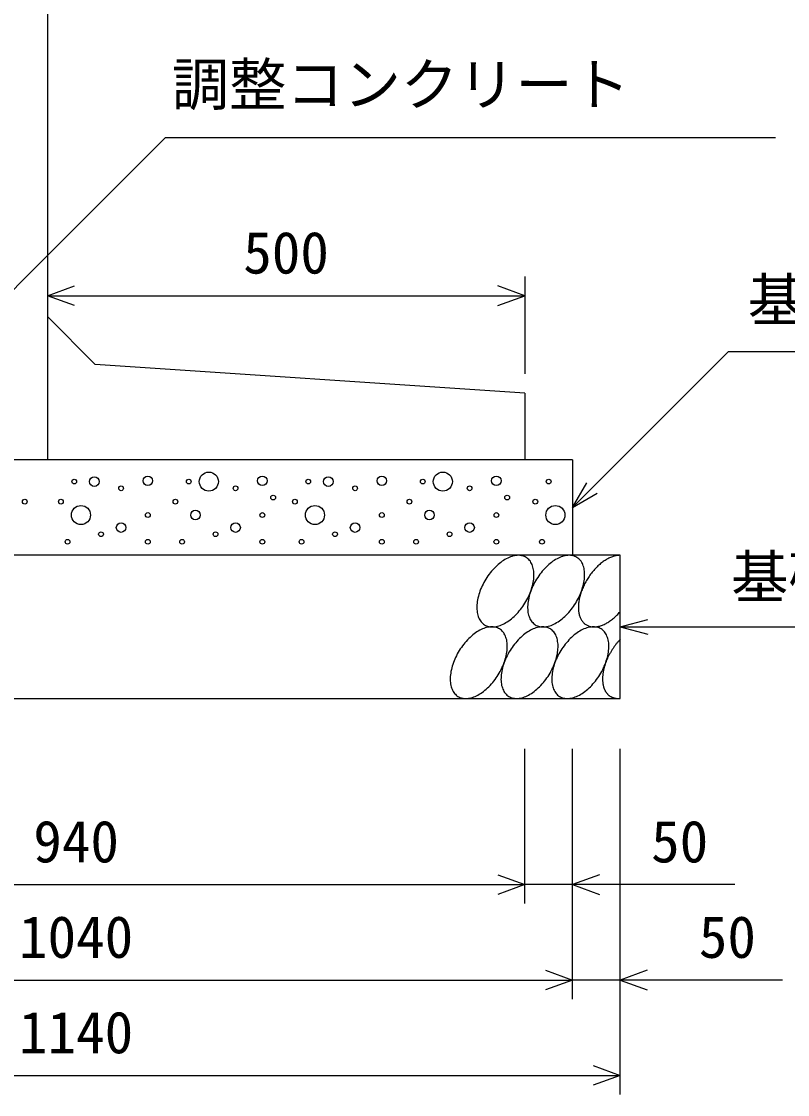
# Model space of a CAD drawing. Units: millimetres, scale not verified. Extents: x -16800 to 16800, y -5940 to 5940.
# Drawn here: x 12043 to 12845, y 2084 to 3208 of the extents above; entities that cross this region are included whole.
import ezdxf
from ezdxf.enums import TextEntityAlignment as Align

# ---------------------------------------------------------------- set-up
doc = ezdxf.new("R2010")
doc.units = ezdxf.units.MM
doc.header["$LTSCALE"] = 20
for name, color, linetype, lineweight in [('0-0_DIM', 7, 'Continuous', 25), ('0-2_HATCH', 6, 'Continuous', 25), ('0-5_OUTLINE', 3, 'Continuous', 25)]:
    doc.layers.add(name, color=color, linetype=linetype, lineweight=lineweight)
doc.styles.add('ＭＳ ゴシック', font='')
doc.styles.get('ＭＳ ゴシック').set_extended_font_data('MS Gothic')

msp = doc.modelspace()

# ---------------------------------------------------------------- linework, layer by layer
at = {"layer": '0-0_DIM'}
for p, q in [((12570, 2940.58), (12570, 2838.62)), ((12070, 2920.58), (12570, 2920.58)), ((12783.65, 2862.27), (12620, 2698.62)), ((12783.65, 2862.27), (13430.53, 2862.27)), ((12620, 2698.62), (12635, 2724.6)), ((12620, 2698.62), (12645.98, 2713.62)), ((12670, 2573.62), (12698.98, 2581.39)), ((12670, 2573.62), (13103.31, 2573.62)), ((12670, 2573.62), (12698.98, 2565.86)), ((12570, 2283.61), (12570, 2445.95)), ((12620, 2183.61), (12620, 2445.95)), ((12670, 2083.61), (12670, 2445.95)), ((11630, 2303.61), (12570, 2303.61)), ((12790, 2303.61), (12570, 2303.61)), ((11580, 2203.61), (12620, 2203.61)), ((12840, 2203.61), (12620, 2203.61)), ((11530, 2103.61), (12670, 2103.61))]:
    msp.add_line(p, q, dxfattribs=at)
for points in [[(11880.74, 2773.62), (12193.43, 3086.32), (12832.64, 3086.32)], [(12098.19, 2910.32), (12070, 2920.58), (12098.19, 2930.84)], [(12541.81, 2910.32), (12570, 2920.58), (12541.81, 2930.84)], [(12541.81, 2313.87), (12570, 2303.61), (12541.81, 2293.34)], [(12648.19, 2313.87), (12620, 2303.61), (12648.19, 2293.34)], [(12591.81, 2213.87), (12620, 2203.61), (12591.81, 2193.34)], [(12698.19, 2213.87), (12670, 2203.61), (12698.19, 2193.34)], [(12641.81, 2113.87), (12670, 2103.61), (12641.81, 2093.34)]]:
    msp.add_lwpolyline(points, dxfattribs=at)
at = {"layer": '0-2_HATCH'}
for points in [[(12571.5, 2646.4), (12570.5, 2646.98), (12569.4, 2647.47), (12568.3, 2647.88), (12567.1, 2648.19), (12565.9, 2648.42), (12564.7, 2648.55), (12563.4, 2648.6), (12562.1, 2648.55), (12560.7, 2648.42), (12559.3, 2648.19), (12557.9, 2647.88), (12556.5, 2647.47), (12555.1, 2646.98), (12553.6, 2646.41), (12552.2, 2645.74), (12550.7, 2645), (12549.2, 2644.17), (12547.8, 2643.26), (12546.3, 2642.28), (12544.8, 2641.22), (12543.4, 2640.09), (12542, 2638.88), (12540.6, 2637.61), (12539.2, 2636.28), (12537.8, 2634.89), (12536.5, 2633.44), (12535.2, 2631.93), (12533.9, 2630.38), (12532.7, 2628.78), (12531.5, 2627.13), (12530.4, 2625.45), (12529.3, 2623.73), (12528.2, 2621.98), (12527.2, 2620.21), (12526.3, 2618.41), (12525.4, 2616.6), (12524.6, 2614.77), (12523.8, 2612.94), (12523.1, 2611.1)], [(12578.9, 2634.89), (12578.6, 2636.28), (12578.2, 2637.61), (12577.7, 2638.88), (12577.2, 2640.08), (12576.5, 2641.22), (12575.9, 2642.28), (12575.1, 2643.26), (12574.3, 2644.17), (12573.4, 2645), (12572.5, 2645.74), (12571.5, 2646.4)], [(12624.7, 2646.4), (12623.7, 2646.98), (12622.6, 2647.47), (12621.5, 2647.88), (12620.3, 2648.19), (12619.1, 2648.42), (12617.9, 2648.55), (12616.6, 2648.6), (12615.3, 2648.55), (12613.9, 2648.42), (12612.5, 2648.19), (12611.1, 2647.88), (12609.7, 2647.47), (12608.3, 2646.98), (12606.8, 2646.41), (12605.4, 2645.74), (12603.9, 2645), (12602.4, 2644.17), (12601, 2643.26), (12599.5, 2642.28), (12598, 2641.22), (12596.6, 2640.09), (12595.2, 2638.88), (12593.8, 2637.61), (12592.4, 2636.28), (12591, 2634.89), (12589.7, 2633.44), (12588.4, 2631.93), (12587.1, 2630.38), (12585.9, 2628.78), (12584.7, 2627.13), (12583.6, 2625.45), (12582.5, 2623.73), (12581.4, 2621.98), (12580.4, 2620.21), (12579.5, 2618.41), (12578.6, 2616.6), (12577.8, 2614.77), (12577, 2612.94), (12576.3, 2611.1)], [(12632.2, 2634.89), (12631.8, 2636.28), (12631.4, 2637.61), (12630.9, 2638.88), (12630.4, 2640.08), (12629.7, 2641.22), (12629.1, 2642.28), (12628.3, 2643.26), (12627.5, 2644.17), (12626.6, 2645), (12625.7, 2645.74), (12624.7, 2646.4)], [(12670, 2648.6), (12669.1, 2648.59), (12668.3, 2648.54), (12667.4, 2648.45), (12666.5, 2648.33), (12665.6, 2648.16), (12664.7, 2647.96), (12663.8, 2647.72), (12662.8, 2647.44), (12661.9, 2647.13), (12660.9, 2646.78), (12660, 2646.39), (12659, 2645.96), (12658.1, 2645.5), (12657.1, 2645.01), (12656.2, 2644.48), (12655.2, 2643.91), (12654.2, 2643.31), (12653.3, 2642.68), (12652.3, 2642.02), (12651.4, 2641.32), (12650.4, 2640.59), (12649.5, 2639.83), (12648.6, 2639.05), (12647.7, 2638.23), (12646.7, 2637.39), (12645.8, 2636.51), (12644.9, 2635.62), (12644.1, 2634.7), (12643.2, 2633.75), (12642.3, 2632.78), (12641.5, 2631.79), (12640.7, 2630.77), (12639.8, 2629.74), (12639, 2628.69), (12638.3, 2627.61), (12637.5, 2626.53), (12636.8, 2625.42), (12636, 2624.3), (12635.3, 2623.17)], [(12545.8, 2575.79), (12547.3, 2576.45), (12548.8, 2577.2), (12550.2, 2578.02), (12551.7, 2578.93), (12553.2, 2579.92), (12554.6, 2580.98), (12556, 2582.11), (12557.5, 2583.31), (12558.9, 2584.58), (12560.3, 2585.91), (12561.6, 2587.31), (12563, 2588.76), (12564.3, 2590.26), (12565.5, 2591.82), (12566.8, 2593.42), (12567.9, 2595.06), (12569.1, 2596.74), (12570.2, 2598.46), (12571.2, 2600.21), (12572.2, 2601.98), (12573.2, 2603.78), (12574, 2605.59), (12574.9, 2607.42), (12575.6, 2609.26), (12576.3, 2611.1), (12577, 2612.94), (12577.5, 2614.77), (12578, 2616.6), (12578.5, 2618.41), (12578.8, 2620.21), (12579.1, 2621.98), (12579.4, 2623.73), (12579.5, 2625.45), (12579.6, 2627.13), (12579.6, 2628.77), (12579.6, 2630.37), (12579.4, 2631.93), (12579.2, 2633.43), (12578.9, 2634.89)], [(12599, 2575.79), (12600.5, 2576.45), (12602, 2577.2), (12603.4, 2578.02), (12604.9, 2578.93), (12606.4, 2579.92), (12607.8, 2580.98), (12609.3, 2582.11), (12610.7, 2583.31), (12612.1, 2584.58), (12613.5, 2585.91), (12614.8, 2587.31), (12616.2, 2588.76), (12617.5, 2590.26), (12618.7, 2591.82), (12620, 2593.42), (12621.1, 2595.06), (12622.3, 2596.74), (12623.4, 2598.46), (12624.4, 2600.21), (12625.4, 2601.98), (12626.4, 2603.78), (12627.2, 2605.59), (12628.1, 2607.42), (12628.8, 2609.26), (12629.5, 2611.1), (12630.2, 2612.94), (12630.7, 2614.77), (12631.3, 2616.6), (12631.7, 2618.41), (12632.1, 2620.21), (12632.4, 2621.98), (12632.6, 2623.73), (12632.7, 2625.45), (12632.8, 2627.13), (12632.8, 2628.77), (12632.8, 2630.37), (12632.6, 2631.93), (12632.4, 2633.43), (12632.2, 2634.89)], [(12635.3, 2623.17), (12634.7, 2622.03), (12634, 2620.87), (12633.4, 2619.7), (12632.8, 2618.53), (12632.2, 2617.35), (12631.6, 2616.16), (12631.1, 2614.96), (12630.6, 2613.77), (12630.1, 2612.57), (12629.6, 2611.36), (12629.2, 2610.16), (12628.8, 2608.96), (12628.4, 2607.76), (12628.1, 2606.56), (12627.8, 2605.37), (12627.5, 2604.19), (12627.2, 2603.01), (12627, 2601.84), (12626.8, 2600.68), (12626.6, 2599.53), (12626.5, 2598.39), (12626.4, 2597.26), (12626.3, 2596.15), (12626.3, 2595.06), (12626.2, 2593.98), (12626.3, 2592.92), (12626.3, 2591.88), (12626.4, 2590.85), (12626.5, 2589.85), (12626.6, 2588.87), (12626.8, 2587.91), (12627, 2586.98), (12627.2, 2586.07), (12627.5, 2585.19), (12627.8, 2584.33), (12628.1, 2583.5), (12628.4, 2582.7), (12628.8, 2581.93), (12629.2, 2581.19)], [(12523.1, 2611.1), (12522.5, 2609.26), (12521.9, 2607.42), (12521.4, 2605.6), (12521, 2603.78), (12520.6, 2601.99), (12520.3, 2600.21), (12520.1, 2598.47), (12519.9, 2596.75), (12519.8, 2595.07), (12519.8, 2593.42), (12519.9, 2591.82), (12520, 2590.26), (12520.2, 2588.76), (12520.5, 2587.31), (12520.8, 2585.91), (12521.3, 2584.58), (12521.7, 2583.31), (12522.3, 2582.11), (12522.9, 2580.98), (12523.6, 2579.92), (12524.3, 2578.93), (12525.1, 2578.03), (12526, 2577.2), (12526.9, 2576.45), (12527.9, 2575.79), (12528.9, 2575.21), (12530, 2574.72), (12531.1, 2574.32), (12532.3, 2574), (12533.5, 2573.78), (12534.8, 2573.64), (12536.1, 2573.6), (12537.4, 2573.64), (12538.7, 2573.78), (12540.1, 2574), (12541.5, 2574.32), (12542.9, 2574.72), (12544.4, 2575.21), (12545.8, 2575.79)], [(12576.3, 2611.1), (12575.7, 2609.26), (12575.1, 2607.42), (12574.6, 2605.6), (12574.2, 2603.78), (12573.8, 2601.99), (12573.5, 2600.21), (12573.3, 2598.47), (12573.1, 2596.75), (12573, 2595.07), (12573, 2593.42), (12573.1, 2591.82), (12573.2, 2590.26), (12573.4, 2588.76), (12573.7, 2587.31), (12574.1, 2585.91), (12574.5, 2584.58), (12575, 2583.31), (12575.5, 2582.11), (12576.1, 2580.98), (12576.8, 2579.92), (12577.5, 2578.93), (12578.4, 2578.03), (12579.2, 2577.2), (12580.1, 2576.45), (12581.1, 2575.79), (12582.1, 2575.21), (12583.2, 2574.72), (12584.4, 2574.32), (12585.5, 2574), (12586.7, 2573.78), (12588, 2573.64), (12589.3, 2573.6), (12590.6, 2573.64), (12592, 2573.78), (12593.3, 2574), (12594.7, 2574.32), (12596.2, 2574.72), (12597.6, 2575.21), (12599, 2575.79)], [(12660, 2580.21), (12660.9, 2580.91), (12661.9, 2581.64), (12662.8, 2582.4), (12663.8, 2583.19), (12664.7, 2584.01), (12665.6, 2584.85), (12666.5, 2585.72), (12667.4, 2586.62), (12668.3, 2587.55), (12669.1, 2588.49), (12670, 2589.46)], [(12629.2, 2581.19), (12629.6, 2580.48), (12630.1, 2579.8), (12630.6, 2579.16), (12631.1, 2578.54), (12631.6, 2577.96), (12632.2, 2577.42), (12632.8, 2576.91), (12633.4, 2576.43), (12634, 2575.99), (12634.7, 2575.58), (12635.3, 2575.22), (12636, 2574.89), (12636.8, 2574.59), (12637.5, 2574.33), (12638.3, 2574.12), (12639, 2573.94), (12639.8, 2573.79), (12640.7, 2573.69), (12641.5, 2573.62), (12642.3, 2573.6), (12643.2, 2573.61), (12644.1, 2573.66), (12644.9, 2573.75), (12645.8, 2573.88), (12646.7, 2574.04), (12647.7, 2574.24), (12648.6, 2574.49), (12649.5, 2574.77), (12650.4, 2575.08), (12651.4, 2575.44), (12652.3, 2575.83), (12653.3, 2576.25), (12654.2, 2576.72), (12655.2, 2577.21), (12656.2, 2577.75), (12657.1, 2578.31), (12658.1, 2578.91), (12659, 2579.55), (12660, 2580.21)], [(12543.7, 2571.41), (12542.6, 2571.99), (12541.5, 2572.48), (12540.4, 2572.89), (12539.2, 2573.2), (12538, 2573.43), (12536.8, 2573.56), (12535.5, 2573.61), (12534.2, 2573.56), (12532.8, 2573.43), (12531.4, 2573.2), (12530, 2572.89), (12528.6, 2572.48), (12527.2, 2571.99), (12525.7, 2571.42), (12524.3, 2570.75), (12522.8, 2570.01), (12521.3, 2569.18), (12519.9, 2568.27), (12518.4, 2567.29), (12517, 2566.23), (12515.5, 2565.1), (12514.1, 2563.89), (12512.7, 2562.62), (12511.3, 2561.29), (12509.9, 2559.9), (12508.6, 2558.45), (12507.3, 2556.94), (12506, 2555.39), (12504.8, 2553.79), (12503.6, 2552.14), (12502.5, 2550.46), (12501.4, 2548.74), (12500.3, 2546.99), (12499.3, 2545.22), (12498.4, 2543.42), (12497.5, 2541.61), (12496.7, 2539.78), (12495.9, 2537.95), (12495.2, 2536.11)], [(12551.1, 2559.89), (12550.7, 2561.29), (12550.3, 2562.62), (12549.8, 2563.89), (12549.3, 2565.09), (12548.6, 2566.23), (12548, 2567.29), (12547.2, 2568.27), (12546.4, 2569.18), (12545.5, 2570.01), (12544.6, 2570.75), (12543.7, 2571.41)], [(12596.9, 2571.41), (12595.8, 2571.99), (12594.7, 2572.48), (12593.6, 2572.89), (12592.5, 2573.2), (12591.2, 2573.43), (12590, 2573.56), (12588.7, 2573.61), (12587.4, 2573.56), (12586, 2573.43), (12584.6, 2573.2), (12583.2, 2572.89), (12581.8, 2572.48), (12580.4, 2571.99), (12578.9, 2571.42), (12577.5, 2570.75), (12576, 2570.01), (12574.5, 2569.18), (12573.1, 2568.27), (12571.6, 2567.29), (12570.2, 2566.23), (12568.7, 2565.1), (12567.3, 2563.89), (12565.9, 2562.62), (12564.5, 2561.29), (12563.1, 2559.9), (12561.8, 2558.45), (12560.5, 2556.94), (12559.2, 2555.39), (12558, 2553.79), (12556.8, 2552.14), (12555.7, 2550.46), (12554.6, 2548.74), (12553.5, 2546.99), (12552.6, 2545.22), (12551.6, 2543.42), (12550.7, 2541.61), (12549.9, 2539.78), (12549.1, 2537.95), (12548.4, 2536.11)], [(12604.3, 2559.89), (12603.9, 2561.29), (12603.5, 2562.62), (12603, 2563.89), (12602.5, 2565.09), (12601.9, 2566.23), (12601.2, 2567.29), (12600.4, 2568.27), (12599.6, 2569.18), (12598.8, 2570.01), (12597.8, 2570.75), (12596.9, 2571.41)], [(12650.1, 2571.41), (12649, 2571.99), (12648, 2572.48), (12646.8, 2572.89), (12645.7, 2573.2), (12644.4, 2573.43), (12643.2, 2573.56), (12641.9, 2573.61), (12640.6, 2573.56), (12639.2, 2573.43), (12637.9, 2573.2), (12636.5, 2572.89), (12635, 2572.48), (12633.6, 2571.99), (12632.1, 2571.42), (12630.7, 2570.75), (12629.2, 2570.01), (12627.8, 2569.18), (12626.3, 2568.27), (12624.8, 2567.29), (12623.4, 2566.23), (12621.9, 2565.1), (12620.5, 2563.89), (12619.1, 2562.62), (12617.7, 2561.29), (12616.3, 2559.9), (12615, 2558.45), (12613.7, 2556.94), (12612.5, 2555.39), (12611.2, 2553.79), (12610, 2552.14), (12608.9, 2550.46), (12607.8, 2548.74), (12606.8, 2546.99), (12605.8, 2545.22), (12604.8, 2543.42), (12603.9, 2541.61), (12603.1, 2539.78), (12602.4, 2537.95), (12601.6, 2536.11)], [(12657.5, 2559.89), (12657.1, 2561.29), (12656.7, 2562.62), (12656.2, 2563.89), (12655.7, 2565.09), (12655.1, 2566.23), (12654.4, 2567.29), (12653.6, 2568.27), (12652.8, 2569.18), (12652, 2570.01), (12651, 2570.75), (12650.1, 2571.41)], [(12517.9, 2500.8), (12519.4, 2501.46), (12520.9, 2502.21), (12522.3, 2503.03), (12523.8, 2503.94), (12525.3, 2504.93), (12526.7, 2505.99), (12528.2, 2507.12), (12529.6, 2508.32), (12531, 2509.59), (12532.4, 2510.92), (12533.7, 2512.32), (12535.1, 2513.77), (12536.4, 2515.27), (12537.6, 2516.83), (12538.9, 2518.43), (12540, 2520.07), (12541.2, 2521.75), (12542.3, 2523.47), (12543.3, 2525.22), (12544.3, 2526.99), (12545.3, 2528.79), (12546.1, 2530.6), (12547, 2532.43), (12547.7, 2534.26), (12548.4, 2536.1), (12549.1, 2537.94), (12549.6, 2539.78), (12550.2, 2541.61), (12550.6, 2543.42), (12551, 2545.22), (12551.3, 2546.99), (12551.5, 2548.74), (12551.6, 2550.46), (12551.7, 2552.14), (12551.7, 2553.78), (12551.7, 2555.38), (12551.5, 2556.94), (12551.3, 2558.44), (12551.1, 2559.89)], [(12571.2, 2500.8), (12572.6, 2501.46), (12574.1, 2502.21), (12575.5, 2503.03), (12577, 2503.94), (12578.5, 2504.93), (12579.9, 2505.99), (12581.4, 2507.12), (12582.8, 2508.32), (12584.2, 2509.59), (12585.6, 2510.92), (12586.9, 2512.32), (12588.3, 2513.77), (12589.6, 2515.27), (12590.8, 2516.83), (12592.1, 2518.43), (12593.3, 2520.07), (12594.4, 2521.75), (12595.5, 2523.47), (12596.5, 2525.22), (12597.5, 2526.99), (12598.5, 2528.79), (12599.4, 2530.6), (12600.2, 2532.43), (12600.9, 2534.26), (12601.6, 2536.1), (12602.3, 2537.94), (12602.9, 2539.78), (12603.4, 2541.61), (12603.8, 2543.42), (12604.2, 2545.22), (12604.5, 2546.99), (12604.7, 2548.74), (12604.8, 2550.46), (12604.9, 2552.14), (12604.9, 2553.78), (12604.9, 2555.38), (12604.7, 2556.94), (12604.5, 2558.44), (12604.3, 2559.89)], [(12624.4, 2500.8), (12625.8, 2501.46), (12627.3, 2502.21), (12628.8, 2503.03), (12630.2, 2503.94), (12631.7, 2504.93), (12633.1, 2505.99), (12634.6, 2507.12), (12636, 2508.32), (12637.4, 2509.59), (12638.8, 2510.92), (12640.2, 2512.32), (12641.5, 2513.77), (12642.8, 2515.27), (12644.1, 2516.83), (12645.3, 2518.43), (12646.5, 2520.07), (12647.6, 2521.75), (12648.7, 2523.47), (12649.7, 2525.22), (12650.7, 2526.99), (12651.7, 2528.79), (12652.6, 2530.6), (12653.4, 2532.43), (12654.2, 2534.26), (12654.9, 2536.1), (12655.5, 2537.94), (12656.1, 2539.78), (12656.6, 2541.61), (12657, 2543.42), (12657.4, 2545.22), (12657.7, 2546.99), (12657.9, 2548.74), (12658.1, 2550.46), (12658.1, 2552.14), (12658.2, 2553.78), (12658.1, 2555.38), (12658, 2556.94), (12657.8, 2558.44), (12657.5, 2559.89)], [(12670, 2560.36), (12669.5, 2559.83), (12669, 2559.29), (12668.5, 2558.75), (12668, 2558.19), (12667.5, 2557.63), (12667, 2557.06), (12666.5, 2556.49), (12666.1, 2555.91), (12665.6, 2555.32), (12665.1, 2554.72), (12664.7, 2554.12), (12664.2, 2553.51), (12663.8, 2552.9), (12663.3, 2552.28), (12662.9, 2551.65), (12662.5, 2551.02), (12662.1, 2550.39), (12661.6, 2549.75), (12661.2, 2549.1), (12660.8, 2548.45), (12660.4, 2547.8), (12660.1, 2547.14), (12659.7, 2546.48), (12659.3, 2545.81), (12658.9, 2545.15), (12658.6, 2544.48), (12658.2, 2543.8), (12657.9, 2543.12), (12657.5, 2542.45), (12657.2, 2541.77), (12656.9, 2541.08), (12656.6, 2540.4), (12656.3, 2539.71), (12656, 2539.02), (12655.7, 2538.34), (12655.4, 2537.65), (12655.2, 2536.96), (12654.9, 2536.27), (12654.7, 2535.58)], [(12495.2, 2536.11), (12494.6, 2534.27), (12494, 2532.43), (12493.5, 2530.61), (12493.1, 2528.79), (12492.7, 2527), (12492.4, 2525.22), (12492.2, 2523.47), (12492, 2521.76), (12491.9, 2520.07), (12491.9, 2518.43), (12492, 2516.83), (12492.1, 2515.27), (12492.3, 2513.77), (12492.6, 2512.32), (12493, 2510.92), (12493.4, 2509.59), (12493.9, 2508.32), (12494.4, 2507.12), (12495, 2505.99), (12495.7, 2504.93), (12496.5, 2503.94), (12497.3, 2503.04), (12498.1, 2502.21), (12499, 2501.46), (12500, 2500.8), (12501.1, 2500.22), (12502.1, 2499.73), (12503.3, 2499.33), (12504.4, 2499.01), (12505.6, 2498.79), (12506.9, 2498.65), (12508.2, 2498.61), (12509.5, 2498.65), (12510.9, 2498.79), (12512.2, 2499.01), (12513.6, 2499.33), (12515.1, 2499.73), (12516.5, 2500.22), (12517.9, 2500.8)], [(12548.4, 2536.11), (12547.8, 2534.27), (12547.2, 2532.43), (12546.7, 2530.61), (12546.3, 2528.79), (12545.9, 2527), (12545.6, 2525.22), (12545.4, 2523.47), (12545.2, 2521.76), (12545.2, 2520.07), (12545.1, 2518.43), (12545.2, 2516.83), (12545.3, 2515.27), (12545.5, 2513.77), (12545.8, 2512.32), (12546.2, 2510.92), (12546.6, 2509.59), (12547.1, 2508.32), (12547.6, 2507.12), (12548.2, 2505.99), (12548.9, 2504.93), (12549.7, 2503.94), (12550.5, 2503.04), (12551.3, 2502.21), (12552.3, 2501.46), (12553.2, 2500.8), (12554.3, 2500.22), (12555.3, 2499.73), (12556.5, 2499.33), (12557.6, 2499.01), (12558.9, 2498.79), (12560.1, 2498.65), (12561.4, 2498.61), (12562.7, 2498.65), (12564.1, 2498.79), (12565.4, 2499.01), (12566.8, 2499.33), (12568.3, 2499.73), (12569.7, 2500.22), (12571.2, 2500.8)], [(12601.6, 2536.11), (12601, 2534.27), (12600.4, 2532.43), (12599.9, 2530.61), (12599.5, 2528.79), (12599.1, 2527), (12598.8, 2525.22), (12598.6, 2523.47), (12598.5, 2521.76), (12598.4, 2520.07), (12598.4, 2518.43), (12598.4, 2516.83), (12598.5, 2515.27), (12598.8, 2513.77), (12599, 2512.32), (12599.4, 2510.92), (12599.8, 2509.59), (12600.3, 2508.32), (12600.8, 2507.12), (12601.4, 2505.99), (12602.1, 2504.93), (12602.9, 2503.94), (12603.7, 2503.04), (12604.5, 2502.21), (12605.5, 2501.46), (12606.4, 2500.8), (12607.5, 2500.22), (12608.5, 2499.73), (12609.7, 2499.33), (12610.8, 2499.01), (12612.1, 2498.79), (12613.3, 2498.65), (12614.6, 2498.61), (12615.9, 2498.65), (12617.3, 2498.79), (12618.7, 2499.01), (12620.1, 2499.33), (12621.5, 2499.73), (12622.9, 2500.22), (12624.4, 2500.8)], [(12654.7, 2535.58), (12654.4, 2534.89), (12654.2, 2534.2), (12654, 2533.51), (12653.8, 2532.82), (12653.6, 2532.14), (12653.4, 2531.45), (12653.2, 2530.77), (12653, 2530.09), (12652.8, 2529.41), (12652.7, 2528.73), (12652.5, 2528.05), (12652.4, 2527.38), (12652.3, 2526.71), (12652.2, 2526.04), (12652.1, 2525.38), (12652, 2524.72), (12651.9, 2524.07), (12651.8, 2523.42), (12651.7, 2522.77), (12651.7, 2522.13), (12651.6, 2521.49), (12651.6, 2520.86), (12651.6, 2520.23), (12651.6, 2519.61), (12651.6, 2518.99), (12651.6, 2518.38), (12651.6, 2517.77), (12651.6, 2517.17), (12651.6, 2516.58), (12651.7, 2516), (12651.7, 2515.42), (12651.8, 2514.85), (12651.9, 2514.28), (12652, 2513.72), (12652.1, 2513.17), (12652.2, 2512.63), (12652.3, 2512.1), (12652.4, 2511.57), (12652.5, 2511.05)], [(12652.5, 2511.05), (12652.7, 2510.55), (12652.8, 2510.05), (12653, 2509.55), (12653.2, 2509.07), (12653.4, 2508.6), (12653.6, 2508.13), (12653.8, 2507.68), (12654, 2507.23), (12654.2, 2506.8), (12654.4, 2506.37), (12654.7, 2505.96), (12654.9, 2505.55), (12655.2, 2505.16), (12655.4, 2504.77), (12655.7, 2504.4), (12656, 2504.04), (12656.3, 2503.68), (12656.6, 2503.34), (12656.9, 2503.01), (12657.2, 2502.69), (12657.5, 2502.39), (12657.9, 2502.09), (12658.2, 2501.81), (12658.6, 2501.53), (12658.9, 2501.27), (12659.3, 2501.02), (12659.7, 2500.78), (12660.1, 2500.56), (12660.4, 2500.35), (12660.8, 2500.14), (12661.2, 2499.95), (12661.6, 2499.78), (12662.1, 2499.61), (12662.5, 2499.46), (12662.9, 2499.32), (12663.3, 2499.19), (12663.8, 2499.08), (12664.2, 2498.97), (12664.7, 2498.88)], [(12664.7, 2498.88), (12665.1, 2498.81), (12665.6, 2498.74), (12666.1, 2498.69), (12666.5, 2498.65), (12667, 2498.62), (12667.5, 2498.61), (12668, 2498.61), (12668.5, 2498.62), (12669, 2498.64), (12669.5, 2498.68), (12670, 2498.73)]]:
    msp.add_lwpolyline(points, dxfattribs=at)
for centre, radius in [((12238.96, 2725.8), 10), ((12484.18, 2725.8), 10), ((12097.93, 2725.8), 2.5), ((12118.96, 2725.8), 5), ((12146.99, 2718.8), 2.5), ((12175.03, 2726.67), 5), ((12217.93, 2725.8), 2.5), ((12266.99, 2718.8), 2.5), ((12295.03, 2726.67), 5), ((12343.15, 2725.8), 2.5), ((12364.18, 2725.8), 5), ((12392.22, 2718.8), 2.5), ((12420.26, 2726.67), 5), ((12463.15, 2725.8), 2.5), ((12512.22, 2718.8), 2.5), ((12540.26, 2726.67), 5), ((12595.08, 2725.8), 2.5), ((12306.37, 2709.11), 2.5), ((12551.6, 2709.11), 2.5), ((12046.09, 2704.79), 2.5), ((12083.91, 2704.79), 2.5), ((12104.94, 2690.78), 10), ((12203.91, 2704.79), 2.5), ((12329.13, 2704.79), 2.5), ((12350.16, 2690.78), 10), ((12449.13, 2704.79), 2.5), ((12581.06, 2704.79), 2.5), ((12602.09, 2690.78), 10), ((12175.03, 2690.78), 2.5), ((12224.94, 2690.78), 5), ((12295.03, 2690.78), 2.5), ((12420.26, 2690.78), 2.5), ((12470.16, 2690.78), 5), ((12540.26, 2690.78), 2.5), ((12146.99, 2677.65), 5), ((12266.99, 2677.65), 5), ((12392.22, 2677.65), 5), ((12512.22, 2677.65), 5), ((12090.92, 2662.77), 2.5), ((12125.97, 2670.65), 2.5), ((12175.03, 2662.77), 2.5), ((12210.92, 2662.77), 2.5), ((12245.97, 2670.65), 2.5), ((12295.03, 2662.77), 2.5), ((12336.14, 2662.77), 2.5), ((12371.19, 2670.65), 2.5), ((12420.26, 2662.77), 2.5), ((12456.14, 2662.77), 2.5), ((12491.19, 2670.65), 2.5), ((12540.26, 2662.77), 2.5), ((12588.07, 2662.77), 2.5)]:
    msp.add_circle(centre, radius, dxfattribs=at)
at = {"layer": '0-5_OUTLINE'}
for p, q in [((12070, 3439.12), (12070, 2748.62)), ((12570, 2818.62), (12570, 2748.62)), ((12620, 2748.62), (11580, 2748.62)), ((12570, 2748.62), (12000, 2748.62)), ((12620, 2748.62), (12620, 2648.62)), ((12670, 2648.62), (11530, 2648.62))]:
    msp.add_line(p, q, dxfattribs=at)
for points in [[(12570, 2818.62), (12120, 2848.62), (12070, 2898.62)], [(11530, 2498.62), (12670, 2498.62), (12670, 2648.62)]]:
    msp.add_lwpolyline(points, dxfattribs=at)

# ---------------------------------------------------------------- texts
at = {"layer": '0-0_DIM', "style": 'ＭＳ ゴシック'}
for s, p in [('調整コンクリート', (12200.15, 3106.83)), ('500', (12275, 2930.58)), ('基礎コンクリート', (12803.65, 2881.01)), ('基礎砕石', (12786.32, 2590.79)), ('940', (12055, 2313.61)), ('50', (12702.44, 2313.61)), ('1040', (12040, 2213.61)), ('50', (12752.44, 2213.61)), ('1140', (12040, 2113.61))]:
    msp.add_text(s, height=43.99, dxfattribs=at).set_placement(p, align=Align.BOTTOM_LEFT)

doc.saveas('drawing.dxf')
